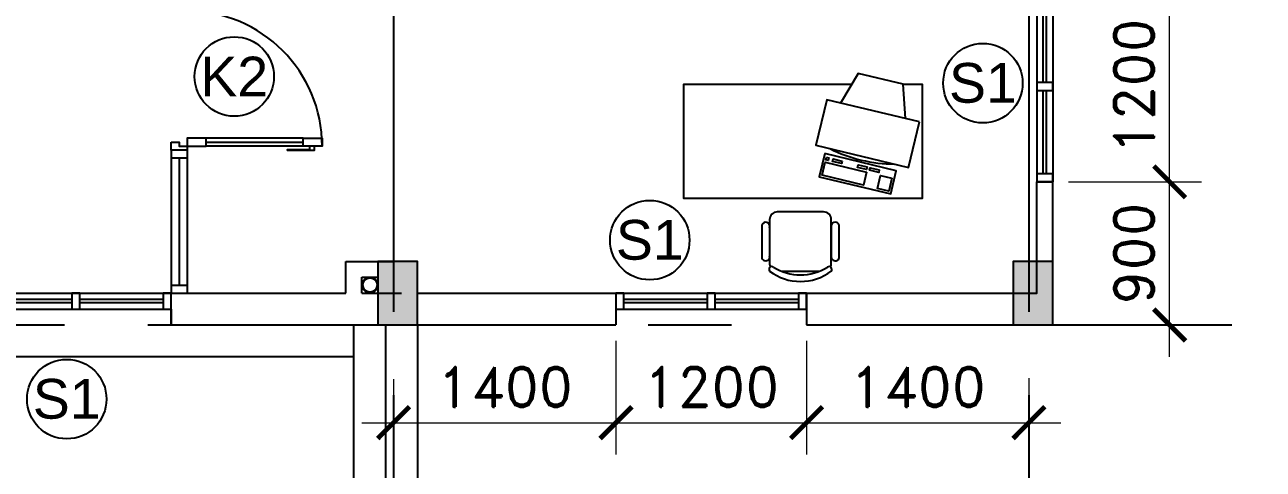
# Model space of a CAD drawing. Header units: inches. Extents: x 452443 to 881249, y 975131 to 1198310.
# Drawn here: x 632618 to 640415, y 1082529 to 1085325 of the extents above; entities that cross this region are included whole.
import ezdxf

# ---------------------------------------------------------------- set-up
doc = ezdxf.new("R2010")
doc.units = ezdxf.units.IN
doc.header["$LTSCALE"] = 3.5
doc.header["$MEASUREMENT"] = 0
doc.linetypes.add('CENTER', pattern=[2, 1.25, -0.25, 0.25, -0.25])
for name, color, linetype in [('cot', 1, 'Continuous'), ('CUA', 4, 'Continuous'), ('DOOR-84', 84, 'Continuous'), ('hatch', 4, 'Continuous'), ('hatch vl', 4, 'Continuous'), ('Netthay_126', 126, 'Continuous'), ('phong', 2, 'Continuous'), ('thuocdo', 3, 'Continuous'), ('Truc', 252, 'Continuous')]:
    doc.layers.add(name, color=color, linetype=linetype)
doc.styles.add('chu 1', font='VHELVEN0.TTF')
doc.styles.add('romand', font='romand.shx')
doc.dimstyles.new('TL100', dxfattribs={"dimscale": 100, "dimtxt": 2.5, "dimasz": 2, "dimexe": 2, "dimexo": 1, "dimgap": 1, "dimtad": 1, "dimdec": 0, "dimzin": 0, "dimdsep": 46, "dimtxsty": 'romand', "dimblk": 'ARCHTICK', "dimcen": 2, "dimdle": 2, "dimclrd": 256, "dimclre": 256, "dimclrt": 7, "dimadec": 0, "dimazin": 0, "dimtfac": 0.004, "dimtdec": 0, "dimtmove": 2, "dimatfit": 3, "dimfxl": 1, "dimtolj": 1, "dimtzin": 0, "dimlwd": 20, "dimlwe": 20, "dimarcsym": 1})

# ---------------------------------------------------------------- blocks, each defined once
blk = doc.blocks.new('CS-1200')
for p, q in [((0, 100), (1200, 100)), ((0, 0), (1200, 0)), ((575, 60), (50, 60)), ((575, 40), (50, 40)), ((1150, 60), (625, 60)), ((1150, 40), (625, 40))]:
    blk.add_line(p, q)
at = {"ltscale": 5}
for points in [[(0, 0), (50, 0), (50, 100), (0, 100)], [(575, 0), (625, 0), (625, 100), (575, 100)], [(1150, 0), (1200, 0), (1200, 100), (1150, 100)]]:
    blk.add_lwpolyline(points, close=True, dxfattribs=at)
blk = doc.blocks.new('ban vitinh2')
blk.add_line((-75.8, -1210.3), (165.3, -1210.3))
for points in [[(706.1, -250.7), (691.7, -33.8), (408.3, 33.8), (297.6, -153.4)], [(691.7, -33.8), (811, -33.8), (811, -753.8), (-689, -753.8), (-689, -33.8), (368.3, -33.8)]]:
    blk.add_lwpolyline(points)
for points in [[(793.7, -271.6), (210, -132.5), (141.9, -418.4), (725.5, -557.5)], [(198.2, -471.3), (163.5, -617.2), (612.9, -724.3), (647.7, -578.4)], [(461.1, -587.9), (441.7, -669.5), (181.4, -607.5), (200.9, -525.8)], [(208, -493.9), (222.5, -497.3), (218.7, -513.3), (204.2, -509.9)], [(307.8, -517.7), (304, -533.6), (246.1, -519.9), (250, -503.9)], [(465.4, -555.2), (461.6, -571.2), (403.7, -557.4), (407.5, -541.4)], [(541.3, -573.3), (537.4, -589.3), (479.6, -575.5), (483.4, -559.5)], [(619.8, -625.7), (600.4, -707.3), (529.8, -690.5), (549.3, -608.9)]]:
    blk.add_lwpolyline(points, close=True)
for points in [[(229.4, -439.3, 0.115665), (638, -536.7, -0.974152)], [(233.7, -1184.2, 0.120944), (239.2, -1161.7), (239.2, -886.3, 0.414214), (190.6, -837.7), (-101, -837.7, 0.414214), (-149.6, -886.3), (-149.6, -1161.7, 0.120944), (-144.1, -1184.2)], [(-149.6, -934.9, 1), (-198.2, -920.7), (-198.2, -1113.1, 1.333333), (-149.6, -1113.1)], [(-126, -1184.6, 0.829608), (-149.6, -1210.3, 0.333333), (239.2, -1210.3, 0.829608), (215.5, -1184.6)], [(-125.8, -1184.4, 0.290756), (215.4, -1184.4)]]:
    blk.add_lwpolyline(points, format="xyb")
blk.add_lwpolyline([(239.2, -923.7), (239.2, -1124.2, 1.062711), (288.5, -1113.1), (288.5, -920.7, 0.798612)], format="xyb", close=True)
blk = doc.blocks.new('_ArchTick')
at = {"color": 0, "linetype": 'ByBlock', "const_width": 0.15}
blk.add_lwpolyline([(-0.5, -0.5), (0.5, 0.5)], dxfattribs=at)
blk = doc.blocks.new('*D2026')
at = {"layer": 'DEFPOINTS', "color": 0}
for p in [(636339.8, 1083436.5), (634939.8, 1083195.9), (636339.8, 1082821.9)]:
    blk.add_point(p, dxfattribs=at)
at = {"layer": 'thuocdo', "lineweight": 20}
for p, q in [((636339.8, 1083336.5), (636339.8, 1082621.9)), ((634939.8, 1083095.9), (634939.8, 1082621.9)), ((634739.8, 1082821.9), (636539.8, 1082821.9))]:
    blk.add_line(p, q, dxfattribs=at)
at = {"layer": 'thuocdo', "lineweight": 20, "xscale": 200, "yscale": 200, "zscale": 200, "rotation": 180}
blk.add_blockref('_ArchTick', (634939.8, 1082821.9), dxfattribs=at)
at = {"layer": 'thuocdo', "lineweight": 20, "xscale": 200, "yscale": 200, "zscale": 200}
blk.add_blockref('_ArchTick', (636339.8, 1082821.9), dxfattribs=at)
at = {"layer": 'thuocdo', "color": 7, "insert": (635639.8, 1083046.9), "char_height": 250, "attachment_point": 5, "style": 'romand'}
blk.add_mtext('\\A1;1400', dxfattribs=at)
blk = doc.blocks.new('*D2027')
at = {"layer": 'DEFPOINTS', "color": 0}
for p in [(636339.8, 1083436.5), (637539.8, 1083436.5), (637539.8, 1082821.9)]:
    blk.add_point(p, dxfattribs=at)
at = {"layer": 'thuocdo', "lineweight": 20}
for p, q in [((636339.8, 1083336.5), (636339.8, 1082621.9)), ((637539.8, 1083336.5), (637539.8, 1082621.9)), ((636139.8, 1082821.9), (637739.8, 1082821.9))]:
    blk.add_line(p, q, dxfattribs=at)
at = {"layer": 'thuocdo', "lineweight": 20, "xscale": 200, "yscale": 200, "zscale": 200, "rotation": 180}
blk.add_blockref('_ArchTick', (636339.8, 1082821.9), dxfattribs=at)
at = {"layer": 'thuocdo', "lineweight": 20, "xscale": 200, "yscale": 200, "zscale": 200}
blk.add_blockref('_ArchTick', (637539.8, 1082821.9), dxfattribs=at)
at = {"layer": 'thuocdo', "color": 7, "insert": (636939.8, 1083046.9), "char_height": 250, "attachment_point": 5, "style": 'romand'}
blk.add_mtext('\\A1;1200', dxfattribs=at)
blk = doc.blocks.new('*D2028')
at = {"layer": 'DEFPOINTS', "color": 0}
for p in [(637539.8, 1083436.5), (638939.8, 1083201.5), (638939.8, 1082821.9)]:
    blk.add_point(p, dxfattribs=at)
at = {"layer": 'thuocdo', "lineweight": 20}
for p, q in [((637539.8, 1083336.5), (637539.8, 1082621.9)), ((638939.8, 1083101.5), (638939.8, 1082621.9)), ((637339.8, 1082821.9), (639139.8, 1082821.9))]:
    blk.add_line(p, q, dxfattribs=at)
at = {"layer": 'thuocdo', "lineweight": 20, "xscale": 200, "yscale": 200, "zscale": 200, "rotation": 180}
blk.add_blockref('_ArchTick', (637539.8, 1082821.9), dxfattribs=at)
at = {"layer": 'thuocdo', "lineweight": 20, "xscale": 200, "yscale": 200, "zscale": 200}
blk.add_blockref('_ArchTick', (638939.8, 1082821.9), dxfattribs=at)
at = {"layer": 'thuocdo', "color": 7, "insert": (638239.8, 1083046.9), "char_height": 250, "attachment_point": 5, "style": 'romand'}
blk.add_mtext('\\A1;1400', dxfattribs=at)
blk = doc.blocks.new('*D2165')
at = {"layer": 'DEFPOINTS', "color": 0}
for p in [(639089.8, 1085536.5), (639825.6, 1085536.5), (639089.8, 1084336.5)]:
    blk.add_point(p, dxfattribs=at)
at = {"layer": 'thuocdo', "lineweight": 20}
for p, q in [((639825.6, 1084136.5), (639825.6, 1085736.5)), ((639189.8, 1085536.5), (640025.6, 1085536.5)), ((639189.8, 1084336.5), (640025.6, 1084336.5))]:
    blk.add_line(p, q, dxfattribs=at)
at = {"layer": 'thuocdo', "lineweight": 20, "xscale": 200, "yscale": 200, "zscale": 200}
for p, rotation in [((639825.6, 1085536.5), 90), ((639825.6, 1084336.5), 270)]:
    blk.add_blockref('_ArchTick', p, dxfattribs=dict(at, rotation=rotation))
at = {"layer": 'thuocdo', "color": 7, "insert": (639600.6, 1084936.5), "char_height": 250, "attachment_point": 5, "rotation": 90, "style": 'romand'}
blk.add_mtext('\\A1;1200', dxfattribs=at)
blk = doc.blocks.new('CD900')
for p, q in [((830, 75), (220, 75)), ((220, 50), (830, 50)), ((899.1, 25), (870.9, 25))]:
    blk.add_line(p, q)
for points in [[(0, 850), (50, 850), (50, 875), (100, 875), (100, 900), (0, 900)], [(0, 50), (50, 50), (50, 25), (100, 25), (100, 0), (0, 0)]]:
    blk.add_lwpolyline(points, close=True)
for points in [[(220, 25), (220, 75), (100, 75), (100, 25), (220, 25)], [(852.9, 25), (220, 25)], [(899.1, 25), (899.1, -3.3), (729.5, -3.3)], [(870.9, 25), (870.9, 2.4), (729.5, 2.4), (729.5, -3.3)], [(830, 25), (830, 75), (950, 75), (950, 25), (830, 25)]]:
    blk.add_lwpolyline(points)
at = {"layer": 'hatch'}
blk.add_arc((100, 25), 850, 0, 90, dxfattribs=at)
blk = doc.blocks.new('*D2485')
at = {"layer": 'DEFPOINTS', "color": 0}
for p in [(639333.9, 1084336.5), (639825.6, 1084336.5), (639322.9, 1083436.5)]:
    blk.add_point(p, dxfattribs=at)
at = {"layer": 'thuocdo', "linetype": 'Continuous', "lineweight": 20}
for p, q in [((639825.6, 1083236.5), (639825.6, 1084536.5)), ((639433.9, 1084336.5), (640025.6, 1084336.5)), ((639422.9, 1083436.5), (640025.6, 1083436.5))]:
    blk.add_line(p, q, dxfattribs=at)
at = {"layer": 'thuocdo', "lineweight": 20, "xscale": 200, "yscale": 200, "zscale": 200}
for p, rotation in [((639825.6, 1084336.5), 90), ((639825.6, 1083436.5), 270)]:
    blk.add_blockref('_ArchTick', p, dxfattribs=dict(at, rotation=rotation))
at = {"layer": 'thuocdo', "color": 7, "insert": (639600.6, 1083886.5), "char_height": 250, "attachment_point": 5, "rotation": 90, "style": 'romand'}
blk.add_mtext('\\A1;900', dxfattribs=at)

msp = doc.modelspace()

# ---------------------------------------------------------------- hatches: boundary and pattern name
at = {"layer": 'cot'}
for points in [[(634839.8, 1083436.5), (635089.8, 1083436.5), (635089.8, 1083836.5), (634839.8, 1083836.5)], [(638839.8, 1083436.5), (639089.8, 1083436.5), (639089.8, 1083836.5), (638839.8, 1083836.5)]]:
    msp.add_hatch(color=256, dxfattribs=at).paths.add_polyline_path(points)

# ---------------------------------------------------------------- linework, layer by layer
for points in [[(634839.8, 1083436.5), (635089.8, 1083436.5), (635089.8, 1083836.5), (634839.8, 1083836.5)], [(638839.8, 1083436.5), (639089.8, 1083436.5), (639089.8, 1083836.5), (638839.8, 1083836.5)]]:
    msp.add_lwpolyline(points, close=True, dxfattribs=at)
at = {"layer": 'DOOR-84'}
for points in [[(633639.8, 1084536.5), (633539.8, 1084536.5)], [(633539.8, 1084536.5), (633539.8, 1083636.5)], [(633639.8, 1084536.5), (633639.8, 1083636.5)], [(633639.8, 1084486.5), (633539.8, 1084486.5)], [(633589.8, 1084486.5), (633589.8, 1083686.5)], [(633539.8, 1083686.5), (633639.8, 1083686.5)], [(633539.8, 1083636.5), (633639.8, 1083636.5)]]:
    msp.add_lwpolyline(points, dxfattribs=at)
at = {"layer": 'hatch vl'}
for centre in [(633936.6, 1084999), (638650, 1084957.6), (636552.8, 1083970.3), (632881.9, 1082970.3)]:
    msp.add_circle(centre, 250, dxfattribs=at)
at = {"layer": 'Netthay_126'}
for p, q in [((634689.8, 1080236.5), (634689.8, 1083436.5)), ((634689.8, 1083236.5), (626739.8, 1083236.5))]:
    msp.add_line(p, q, dxfattribs=at)
at = {"layer": 'phong'}
for p, q in [((634639.8, 1083636.5), (634639.8, 1083836.5)), ((634639.8, 1083836.5), (634939.8, 1083836.5)), ((634739.8, 1083636.5), (634739.8, 1083736.5)), ((634739.8, 1083736.5), (634839.8, 1083736.5)), ((634889.8, 1083436.5), (634889.8, 1080436.5))]:
    msp.add_line(p, q, dxfattribs=at)
for points in [[(637539.8, 1083436.5), (639089.8, 1083436.5), (639089.8, 1084336.5)], [(637539.8, 1083636.5), (638989.8, 1083636.5), (638989.8, 1084336.5)], [(639089.8, 1084336.5), (638989.8, 1084336.5)], [(633539.8, 1083436.5), (633539.8, 1083636.5)], [(633539.8, 1083636.5), (634639.8, 1083636.5)], [(634739.8, 1083636.5), (634989.8, 1083636.5)], [(635089.8, 1083636.5), (636339.8, 1083636.5)], [(636339.8, 1083636.5), (636339.8, 1083436.5)], [(637539.8, 1083636.5), (637539.8, 1083436.5)], [(633539.8, 1083536.5), (633539.8, 1083436.5)], [(633539.8, 1083436.5), (634889.8, 1083436.5)], [(635089.8, 1083436.5), (635089.8, 1082436.5)], [(635089.8, 1083436.5), (636339.8, 1083436.5)]]:
    msp.add_lwpolyline(points, dxfattribs=at)
at = {"layer": 'thuocdo'}
for radius in [50, 45]:
    msp.add_circle((634791.3, 1083688), radius, dxfattribs=at)
at = {"layer": 'Truc', "linetype": 'CENTER', "ltscale": 600}
for points in [[(634939.8, 1098745.1), (634939.8, 1073605)], [(638939.8, 1098745.1), (638939.8, 1073605)], [(624992.9, 1083436.5), (657529.9, 1083436.5)]]:
    msp.add_lwpolyline(points, dxfattribs=at)

# ---------------------------------------------------------------- block references
msp.add_blockref('ban vitinh2', (637456.4, 1084985.3))
at = {"layer": 'CUA', "rotation": 270}
msp.add_blockref('CS-1200', (638989.8, 1085536.5), dxfattribs=at)
at = {"layer": 'CUA'}
for name, p in [('CD900', (633539.8, 1084536.5)), ('CS-1200', (632339.8, 1083536.5)), ('CS-1200', (636339.8, 1083536.5))]:
    msp.add_blockref(name, p, dxfattribs=at)

# ---------------------------------------------------------------- texts
at = {"char_height": 250, "width": 407.041, "attachment_point": 5, "style": 'chu 1'}
for s, insert in [('K2', (633936.6, 1084999)), ('S1', (638650, 1084957.6)), ('S1', (636552.8, 1083970.3)), ('S1', (632881.9, 1082970.3))]:
    msp.add_mtext(s, dxfattribs=dict(at, insert=insert))

# ---------------------------------------------------------------- dimensions: what is measured, and where the dimension line sits
at = {"layer": 'thuocdo'}
dim = msp.add_linear_dim(base=(639825.6, 1085536.5), p1=(639089.8, 1084336.5), p2=(639089.8, 1085536.5), angle=90, dimstyle='TL100', override={"dimfxl": 10, "dimarcsym": 1}, dxfattribs=at)
dim.commit()
dim.dimension.update_dxf_attribs({"geometry": '*D2165', "text_midpoint": (639600.6, 1084936.5)})
dim = msp.add_linear_dim(base=(639825.6, 1084336.5), p1=(639322.9, 1083436.5), p2=(639333.9, 1084336.5), angle=90, dimstyle='TL100', dxfattribs=at)
dim.commit()
dim.dimension.update_dxf_attribs({"geometry": '*D2485', "text_midpoint": (639600.6, 1083886.5)})
for base, p1, p2, picture, middle in [((636339.8, 1082821.9), (634939.8, 1083195.9), (636339.8, 1083436.5), '*D2026', (635639.8, 1083046.9)), ((637539.8, 1082821.9), (636339.8, 1083436.5), (637539.8, 1083436.5), '*D2027', (636939.8, 1083046.9)), ((638939.8, 1082821.9), (637539.8, 1083436.5), (638939.8, 1083201.5), '*D2028', (638239.8, 1083046.9))]:
    dim = msp.add_linear_dim(base=base, p1=p1, p2=p2, dimstyle='TL100', override={"dimfxl": 10, "dimarcsym": 1}, dxfattribs=at)
    dim.commit()
    dim.dimension.update_dxf_attribs({"geometry": picture, "text_midpoint": middle})

doc.saveas('drawing.dxf')
